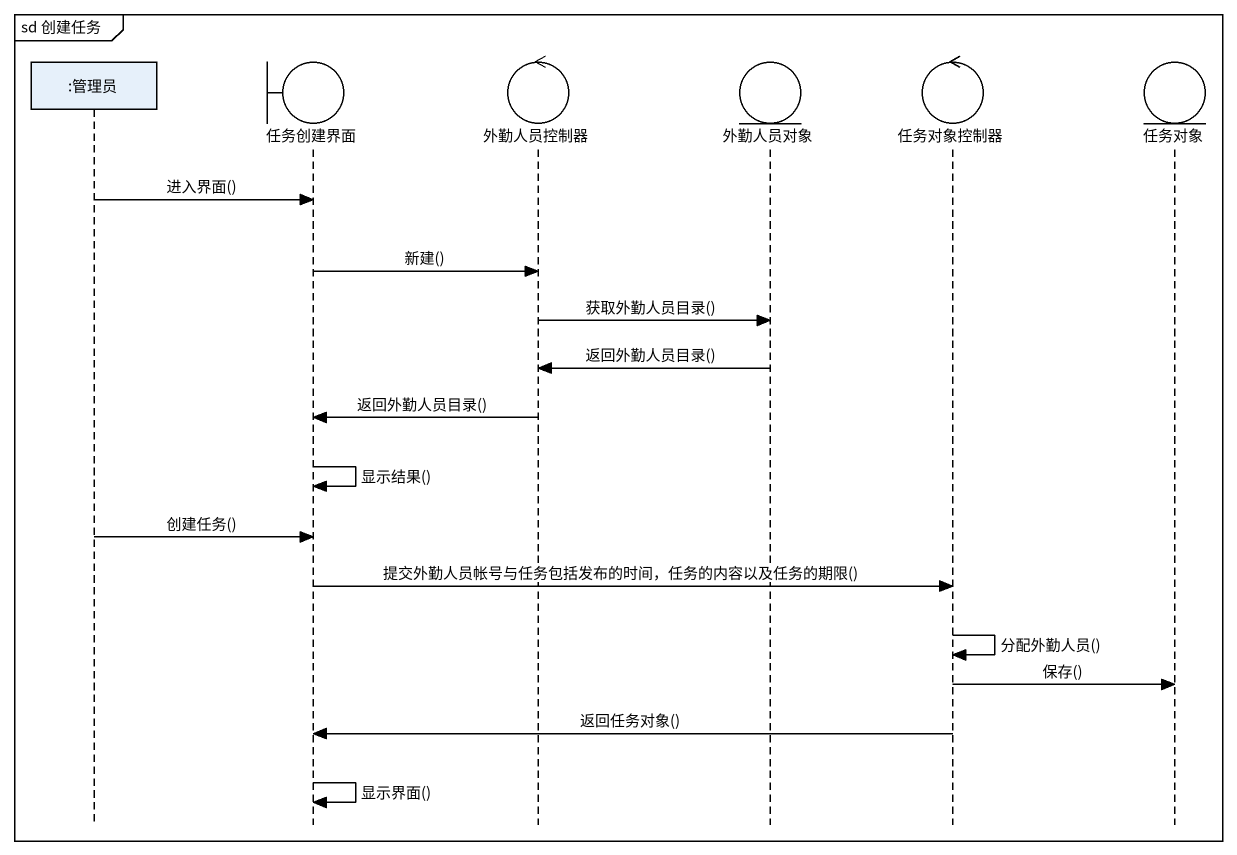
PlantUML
@startuml
mainframe sd 创建任务
hide footbox
participant ":管理员" as 管理员
boundary 任务创建界面
control 外勤人员控制器
entity 外勤人员对象
control 任务对象控制器
entity 任务对象

管理员 -> 任务创建界面 : 进入界面()
任务创建界面 -> 外勤人员控制器 : 新建()
外勤人员控制器 -> 外勤人员对象 : 获取外勤人员目录()
外勤人员对象 -> 外勤人员控制器 : 返回外勤人员目录()
外勤人员控制器 -> 任务创建界面 : 返回外勤人员目录()
任务创建界面 -> 任务创建界面 : 显示结果()
管理员 -> 任务创建界面 : 创建任务()
任务创建界面 -> 任务对象控制器 : 提交外勤人员帐号与任务包括发布的时间，任务的内容以及任务的期限()
任务对象控制器 -> 任务对象控制器 : 分配外勤人员()
任务对象控制器 -> 任务对象 : 保存()
任务对象控制器 -> 任务创建界面 : 返回任务对象()
任务创建界面 -> 任务创建界面 : 显示界面()
@enduml
